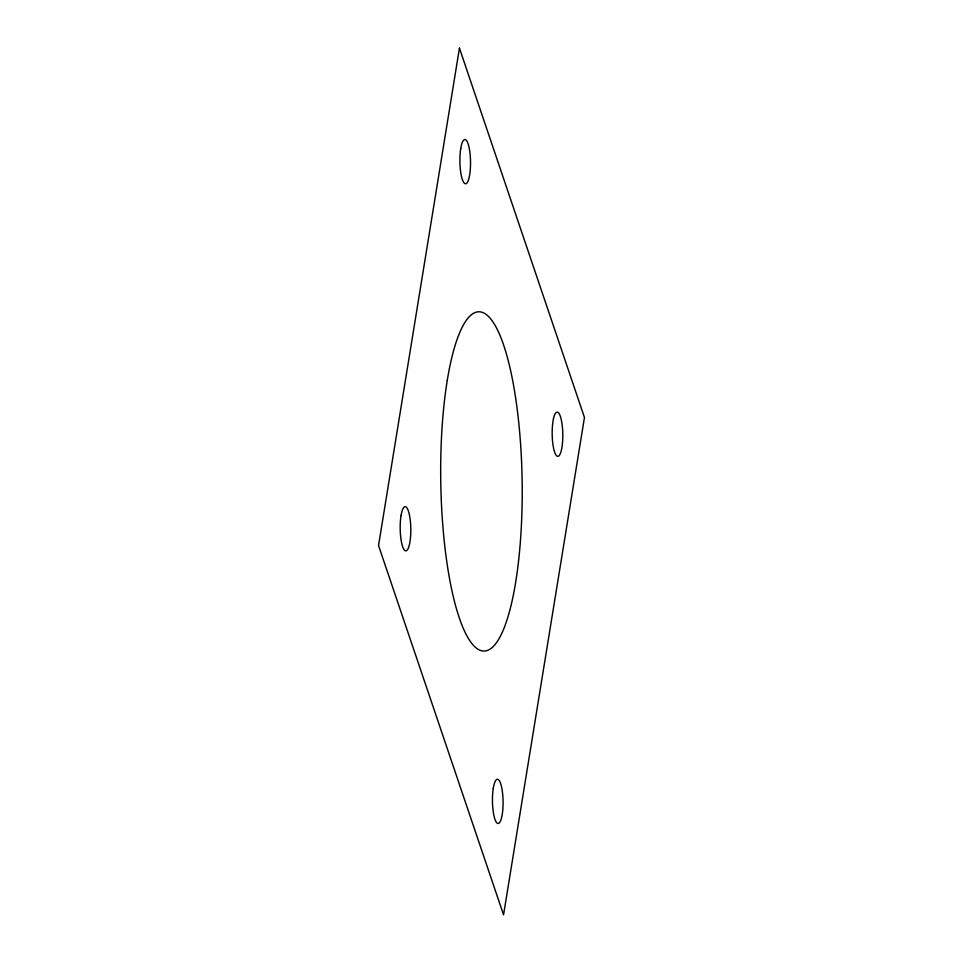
<?xml version="1.0" encoding="UTF-8"?>
<svg xmlns="http://www.w3.org/2000/svg" width="963" height="963" viewBox="0 0 963 963"><rect width="100%" height="100%" fill="white"/><g stroke="black" fill="none" stroke-linecap="round" stroke-linejoin="round"><path stroke-width="1.44" d="M459.447 48.15L378.543 545.515L503.553 914.85L584.457 417.485L459.447 48.15M401.041 515.566A22.125 5.309 89.1 0 0 405.23 550.728A22.125 5.309 89.1 0 0 410.238 519.96A22.125 5.309 89.1 0 0 401.041 515.566M460.759 148.458A22.125 5.309 89.1 0 0 464.96 183.62A22.125 5.309 89.1 0 0 469.956 152.864A22.125 5.309 89.1 0 0 460.759 148.458M447.265 380.373A169.644 40.687 89.1 0 0 479.43 650.001A169.644 40.687 89.1 0 0 517.805 414.126A169.644 40.687 89.1 0 0 447.265 380.373M553.46 418.797A22.125 5.309 89.1 0 0 556.518 455.692A22.125 5.309 89.1 0 0 562.512 428.27A22.125 5.309 89.1 0 0 553.46 418.797M493.309 788.167A22.125 5.309 89.1 0 0 497.51 823.329A22.125 5.309 89.1 0 0 502.505 792.561A22.125 5.309 89.1 0 0 493.309 788.167"/></g></svg>
